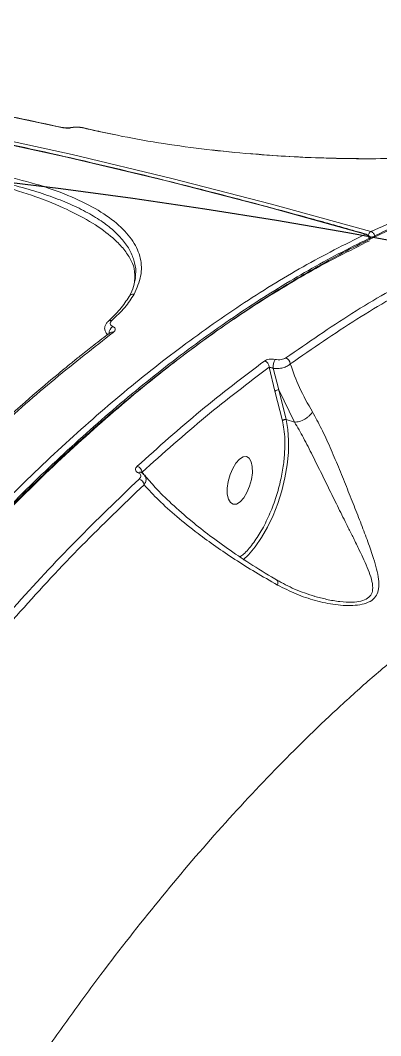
# Model space of a CAD drawing. Header units: millimetres. Extents: x -5609 to 5139, y -3980 to 3221.
# Drawn here: x 2721.2 to 2786.8, y 1326 to 1510.9 of the extents above; entities that cross this region are included whole.
import ezdxf

# ---------------------------------------------------------------- set-up
doc = ezdxf.new("R2010")
doc.units = ezdxf.units.MM
doc.layers.add('DIKOM_ОБЪЕКТ', color=7, linetype='Continuous')
doc.layers.add('DIKOM_РАЗМЕР_ОБЪЕКТА', color=7, linetype='Continuous')

# ---------------------------------------------------------------- blocks, each defined once
blk = doc.blocks.new('A$Cc336a1e3')
at = {"color": 7, "linetype": 'Continuous', "lineweight": 15}
for p, q in [((5555.71, 2763.54), (5552.95, 2764.16)), ((5558.42, 2762.98), (5555.71, 2763.54)), ((5579.98, 2759.78), (5576.22, 2760.18)), ((5556.94, 2726.96), (5557.23, 2726.49)), ((5586.71, 2720.62), (5587.76, 2716.26)), ((5587.41, 2720.43), (5588.43, 2716.48)), ((5587.76, 2716.26), (5589.11, 2710.85)), ((5588.43, 2716.48), (5591.31, 2710.63)), ((5589.78, 2711.07), (5588.43, 2716.48)), ((5591.31, 2710.63), (5589.78, 2711.07)), ((5591.31, 2710.63), (5591.31, 2710.63))]:
    blk.add_line(p, q, dxfattribs=at)
at = {"color": 8, "linetype": 'Continuous', "lineweight": 15}
for p, q in [((5557.08, 2726.76), (5557.31, 2726.55)), ((5563.31, 2701.48), (5563.55, 2701.5)), ((5563.86, 2701.09), (5563.55, 2701.5))]:
    blk.add_line(p, q, dxfattribs=at)
at = {"color": 7, "linetype": 'Continuous', "lineweight": 15, "flags": 128}
for points in [[(5297.17, 2782.87), (5315.1, 2783.49), (5333.07, 2783.76), (5351.09, 2783.67), (5369.16, 2783.23), (5387.26, 2782.43), (5405.38, 2781.28), (5423.54, 2779.77), (5441.71, 2777.91), (5459.9, 2775.69), (5478.09, 2773.12), (5496.29, 2770.19), (5514.48, 2766.92), (5532.66, 2763.29), (5550.84, 2759.32), (5568.99, 2754.99), (5587.11, 2750.32), (5605.21, 2745.3)], [(5604.2, 2744.83), (5586.1, 2749.85), (5567.98, 2754.52), (5549.83, 2758.84), (5531.66, 2762.82), (5513.47, 2766.44), (5495.28, 2769.72), (5477.08, 2772.64), (5458.89, 2775.21), (5440.7, 2777.43), (5422.53, 2779.29), (5404.38, 2780.8), (5386.25, 2781.96), (5368.15, 2782.76), (5350.09, 2783.2), (5332.06, 2783.29), (5314.09, 2783.02), (5296.16, 2782.39)], [(5548.9, 2764.25), (5544.62, 2765.17), (5540.35, 2766.08), (5536.07, 2766.97), (5531.8, 2767.84), (5527.52, 2768.69), (5523.24, 2769.52), (5518.96, 2770.33), (5514.68, 2771.12)], [(5555.48, 2763.57), (5555.13, 2763.65), (5554.79, 2763.72), (5554.44, 2763.8), (5554.1, 2763.88), (5553.75, 2763.96), (5553.41, 2764.03), (5553.06, 2764.11), (5552.72, 2764.19)], [(5552.87, 2764.2), (5552.9, 2764.19), (5552.95, 2764.16)], [(5580.16, 2695.66), (5580.77, 2695.71), (5581.42, 2696.11), (5582.07, 2696.83), (5582.66, 2697.8), (5583.14, 2698.95), (5583.48, 2700.18), (5583.65, 2701.4), (5583.63, 2702.51), (5583.43, 2703.41), (5583.06, 2704.04), (5582.55, 2704.34), (5581.94, 2704.29), (5581.29, 2703.89), (5580.64, 2703.17), (5580.06, 2702.2), (5579.57, 2701.06), (5579.23, 2699.82), (5579.06, 2698.6), (5579.08, 2697.49), (5579.29, 2696.59), (5579.66, 2695.96), (5580.16, 2695.66)]]:
    blk.add_lwpolyline(points, dxfattribs=at)
at = {"color": 8, "linetype": 'Continuous', "lineweight": 15, "flags": 128}
for points in [[(5552.72, 2764.19), (5552.81, 2764.21), (5552.87, 2764.2)], [(5589.78, 2711.07), (5590.1, 2709.27), (5590.24, 2707.27), (5590.19, 2705.1), (5589.97, 2702.83), (5589.56, 2700.49), (5588.99, 2698.13), (5588.26, 2695.82), (5587.4, 2693.59), (5586.4, 2691.5), (5585.31, 2689.59), (5584.15, 2687.91), (5582.93, 2686.48), (5581.96, 2685.56)]]:
    blk.add_lwpolyline(points, dxfattribs=at)
at = {"color": 8, "linetype": 'Continuous', "lineweight": 15}
for centre, radius, start, end in [((5550.64, 2763.68), 0.567, 72.5121, 104.1782), ((5561.96, 2733.06), 0.876, 80.7917, 149.9549), ((5557.85, 2728.39), 0.738, 74.5452, 130.0553), ((5558.99, 2726.82), 1.43, 121.9414, 182.781), ((5558.11, 2726.3), 0.696, 72.4622, 124.8238), ((5563.12, 2701.1), 0.408, 61.0216, 131.3602)]:
    blk.add_arc(centre, radius, start, end, dxfattribs=at)
at = {"color": 7, "linetype": 'Continuous', "lineweight": 15}
for centre, radius, start, end in [((5585.5, 2720.61), 1.21, 0.4196, 71.5952), ((5589.92, 2720.69), 2.52, 147.799, 185.8607), ((5589.34, 2721.16), 1.21, 2.1432, 71.3618), ((5588.27, 2715.85), 0.645, 74.8056, 141.1272), ((5562.28, 2701.38), 1.27, 5.4492, 72.4295), ((5562.64, 2699.03), 1.29, 7.9458, 72.2472)]:
    blk.add_arc(centre, radius, start, end, dxfattribs=at)
for points, knots in [([(5549.14, 2764.22), (5543.62, 2765.41), (5532.22, 2767.86), (5520.8, 2770), (5514.92, 2771.1)], [0, 0, 0, 0, 0.484376, 1, 1, 1, 1]), ([(5604.45, 2744.81), (5603.07, 2745.21), (5600.71, 2745.88), (5597.65, 2746.74), (5595.28, 2747.4), (5591.65, 2748.4), (5584.72, 2750.28), (5571.32, 2753.78), (5553.76, 2758.06), (5533.78, 2762.45), (5517.48, 2765.83), (5507.57, 2767.49), (5504.08, 2768.08)], [0, 0, 0, 0, 0.04145, 0.070912, 0.091649, 0.112509, 0.17961, 0.299486, 0.513549, 0.704677, 0.895807, 1, 1, 1, 1]), ([(5550.81, 2764.22), (5550.68, 2764.19), (5550.43, 2764.14), (5549.92, 2764.13), (5549.38, 2764.16), (5549.06, 2764.22), (5548.9, 2764.25)], [0, 0, 0, 0, 0.2502, 0.500179, 0.750067, 1, 1, 1, 1]), ([(5550.5, 2764.23), (5550.41, 2764.21), (5550.23, 2764.17), (5549.85, 2764.16), (5549.44, 2764.19), (5549.19, 2764.24), (5549.06, 2764.26)], [0, 0, 0, 0, 0.244206, 0.492306, 0.744193, 1, 1, 1, 1]), ([(5552.87, 2764.2), (5552.68, 2764.23), (5552.29, 2764.31), (5551.63, 2764.34), (5550.98, 2764.33), (5550.66, 2764.26), (5550.5, 2764.23)], [0, 0, 0, 0, 0.246103, 0.494688, 0.745997, 1, 1, 1, 1]), ([(5552.72, 2764.19), (5552.55, 2764.22), (5552.23, 2764.28), (5551.69, 2764.31), (5551.19, 2764.29), (5550.93, 2764.24), (5550.81, 2764.22)], [0, 0, 0, 0, 0.249929, 0.499842, 0.749843, 1, 1, 1, 1]), ([(5555.48, 2763.57), (5555.54, 2763.59), (5555.63, 2763.61), (5555.69, 2763.54), (5555.71, 2763.52)], [0, 0, 0, 0, 0.708083, 1, 1, 1, 1]), ([(5614.92, 2758.86), (5612.89, 2758.76), (5608.83, 2758.57), (5601.78, 2758.54), (5594.27, 2758.73), (5586.38, 2759.17), (5578.36, 2759.88), (5570.39, 2760.85), (5562.63, 2762.06), (5557.86, 2763.07), (5555.48, 2763.57)], [0, 0, 0, 0, 0.12503, 0.249837, 0.375005, 0.499598, 0.624848, 0.749306, 0.87475, 1, 1, 1, 1]), ([(5602.97, 2758.58), (5602.62, 2758.59), (5601.52, 2758.59), (5598.44, 2758.64), (5593.61, 2758.79), (5588.09, 2759.08), (5584.59, 2759.38), (5583.24, 2759.49)], [0, 0, 0, 0, 0.058287, 0.179684, 0.489948, 0.802278, 1, 1, 1, 1]), ([(5674.5, 2755.17), (5673.82, 2755.31), (5672.3, 2755.62), (5670.02, 2755.99), (5667.79, 2756.3), (5665.92, 2756.51), (5664.33, 2756.66), (5661.16, 2756.9), (5656.43, 2757.05), (5650.04, 2756.82), (5642.13, 2756.03), (5632.41, 2754.22), (5621.17, 2750.93), (5610.12, 2746.61), (5599.3, 2741.4), (5588.4, 2735.17), (5577.44, 2727.95), (5566.46, 2719.75), (5555.48, 2710.59), (5544.52, 2700.49), (5533.6, 2689.47), (5522.77, 2677.57), (5512.04, 2664.82), (5501.47, 2651.27), (5491.05, 2636.93), (5480.83, 2621.85), (5470.82, 2606.06), (5461.05, 2589.6), (5451.55, 2572.51), (5442.35, 2554.85), (5433.46, 2536.67), (5424.92, 2518), (5416.74, 2498.9), (5408.94, 2479.4), (5401.54, 2459.56), (5394.57, 2439.43), (5388.04, 2419.09), (5381.97, 2398.57), (5376.37, 2377.93), (5371.27, 2357.21), (5366.66, 2336.46), (5362.56, 2315.74), (5359.07, 2295.57), (5356.15, 2276.01), (5353.78, 2257.07), (5352.23, 2241.84), (5351.26, 2230.23), (5350.69, 2222.38), (5350.31, 2216.33), (5350.06, 2211.76), (5349.87, 2208.1), (5349.67, 2203.53), (5349.46, 2198.01), (5349.27, 2191.57), (5349.2, 2186.99), (5349.16, 2184.55)], [0, 0, 0, 0, 0.005238, 0.01182, 0.017481, 0.022206, 0.026, 0.029399, 0.046017, 0.06109, 0.076162, 0.103073, 0.129982, 0.154446, 0.178954, 0.203436, 0.227894, 0.252351, 0.276808, 0.301263, 0.325724, 0.350237, 0.374695, 0.399147, 0.4236, 0.448051, 0.472503, 0.496981, 0.521474, 0.545925, 0.570375, 0.594825, 0.619274, 0.643726, 0.66823, 0.692693, 0.717142, 0.741591, 0.766041, 0.79049, 0.814953, 0.839457, 0.863909, 0.886729, 0.909549, 0.93237, 0.942412, 0.952388, 0.961556, 0.965042, 0.969571, 0.975332, 0.98233, 0.990564, 1, 1, 1, 1]), ([(5675.73, 2754.98), (5672.42, 2755.58), (5665.8, 2756.79), (5655.53, 2757.14), (5645.08, 2756.43), (5634.45, 2754.57), (5623.92, 2751.68), (5613.52, 2747.86), (5603.3, 2743.21), (5595.11, 2738.77), (5588.98, 2735.1), (5584.95, 2732.55), (5580.91, 2729.87), (5576.87, 2727.06), (5572.84, 2724.12), (5566.2, 2719.07), (5557, 2711.49), (5545.3, 2700.75), (5533.79, 2689.12), (5522.51, 2676.66), (5511.72, 2663.73), (5501.43, 2650.46), (5491.64, 2636.95), (5484.21, 2626.01), (5479, 2618), (5475.89, 2613.14), (5472.83, 2608.23), (5469.79, 2603.28), (5466.8, 2598.29), (5463.84, 2593.26), (5458.38, 2583.81), (5450.61, 2569.71), (5440.8, 2550.63), (5431.47, 2531.21), (5422.66, 2511.53), (5415.37, 2494.1), (5409.45, 2479.09), (5404.73, 2466.59), (5400.21, 2454.07), (5395.91, 2441.57), (5391.8, 2429.08), (5387.9, 2416.62), (5384.21, 2404.22), (5379.86, 2388.85), (5375.03, 2370.48), (5369.95, 2349.09), (5365.41, 2327.73), (5361.43, 2306.47), (5358.01, 2285.37), (5355.16, 2264.48), (5352.89, 2243.85), (5351.2, 2223.56), (5350.05, 2203.61), (5349.78, 2190.66), (5349.64, 2184.2)], [0, 0, 0, 0, 0.025552, 0.050983, 0.076294, 0.101484, 0.126553, 0.149842, 0.173026, 0.196104, 0.205143, 0.214165, 0.223171, 0.232161, 0.241135, 0.250092, 0.276443, 0.302491, 0.328238, 0.353682, 0.378823, 0.402016, 0.424946, 0.447612, 0.455186, 0.46273, 0.470244, 0.477729, 0.485183, 0.492607, 0.500002, 0.526531, 0.552719, 0.578564, 0.604068, 0.629229, 0.644782, 0.660202, 0.675488, 0.690641, 0.70566, 0.720545, 0.735296, 0.749914, 0.775113, 0.80027, 0.825385, 0.850457, 0.875486, 0.900474, 0.925419, 0.950322, 0.975182, 1, 1, 1, 1]), ([(5538.34, 2755.48), (5540.59, 2754.92), (5545.09, 2753.8), (5550.86, 2751.66), (5555.72, 2749.23), (5559.49, 2746.51), (5562.09, 2743.57), (5563.42, 2740.46), (5563.57, 2737.22), (5562.59, 2735.02), (5562.1, 2733.93)], [0, 0, 0, 0, 0.124866, 0.249534, 0.374625, 0.499172, 0.624462, 0.748981, 0.874561, 1, 1, 1, 1]), ([(5359.29, 2067.58), (5358.15, 2072.71), (5355.86, 2082.98), (5353.13, 2099.32), (5350.92, 2116.32), (5349.3, 2133.99), (5348.28, 2151.88), (5347.82, 2169.88), (5347.89, 2187.93), (5348.37, 2203.14), (5348.99, 2215.27), (5349.56, 2224.18), (5350.24, 2233.17), (5351.04, 2242.23), (5352.29, 2254.74), (5354.21, 2270.88), (5357.06, 2290.82), (5360.47, 2311.21), (5364.45, 2331.98), (5368.93, 2352.61), (5373.84, 2373.04), (5379.18, 2393.2), (5383.72, 2408.96), (5387.18, 2420.27), (5389.33, 2427.14), (5391.54, 2434.01), (5393.82, 2440.88), (5396.15, 2447.76), (5398.54, 2454.63), (5402.48, 2465.66), (5408.16, 2480.81), (5415.82, 2499.93), (5423.96, 2518.91), (5432.57, 2537.69), (5441.42, 2555.77), (5450.49, 2573.14), (5459.72, 2589.75), (5467.34, 2602.63), (5473.17, 2612.05), (5477.09, 2618.21), (5481.05, 2624.29), (5485.07, 2630.29), (5489.13, 2636.19), (5495.32, 2644.95), (5503.73, 2656.27), (5514.44, 2669.67), (5525.33, 2682.29), (5536.37, 2694.08), (5547.55, 2705), (5558.82, 2715), (5570.15, 2724.04), (5581.52, 2732.07), (5592.9, 2739.14), (5600.43, 2742.93), (5604.2, 2744.83)], [0, 0, 0, 0, 0.024819, 0.049681, 0.074585, 0.099531, 0.12452, 0.147882, 0.17128, 0.194715, 0.205777, 0.216847, 0.227925, 0.239011, 0.250106, 0.273561, 0.297359, 0.321499, 0.345981, 0.370806, 0.394284, 0.418061, 0.442135, 0.45031, 0.458518, 0.466761, 0.475037, 0.483347, 0.49169, 0.500068, 0.523695, 0.547624, 0.571855, 0.596389, 0.621225, 0.644678, 0.668395, 0.692375, 0.701869, 0.711403, 0.720978, 0.730593, 0.74025, 0.749946, 0.774408, 0.798991, 0.823695, 0.848519, 0.873464, 0.89853, 0.923716, 0.949023, 0.974451, 1, 1, 1, 1]), ([(5604.96, 2743.9), (5604.93, 2744.01), (5604.89, 2744.22), (5604.72, 2744.48), (5604.49, 2744.71), (5604.31, 2744.78), (5604.2, 2744.83)], [0, 0, 0, 0, 0.250076, 0.500131, 0.704068, 1, 1, 1, 1]), ([(5605.1, 2743.9), (5605.1, 2743.91), (5605.1, 2743.94), (5605.1, 2744.01), (5605.07, 2744.15), (5605.01, 2744.34), (5604.87, 2744.56), (5604.65, 2744.75), (5604.46, 2744.81), (5604.37, 2744.84)], [0, 0, 0, 0, 0.011704, 0.073175, 0.175836, 0.333653, 0.539765, 0.786273, 1, 1, 1, 1]), ([(5605.21, 2745.3), (5605.32, 2745.26), (5605.5, 2745.18), (5605.73, 2744.95), (5605.89, 2744.69), (5605.94, 2744.48), (5605.96, 2744.38)], [0, 0, 0, 0, 0.295959, 0.499849, 0.749903, 1, 1, 1, 1]), ([(5589.73, 2722.3), (5593.75, 2725.08), (5601.82, 2730.66), (5613.91, 2737.61), (5621.9, 2741.23), (5625.91, 2743.05)], [0, 0, 0, 0, 0.330661, 0.663996, 1, 1, 1, 1]), ([(5590.55, 2721.21), (5594.59, 2724), (5602.68, 2729.59), (5614.74, 2736.5), (5622.68, 2740.1), (5626.65, 2741.91)], [0, 0, 0, 0, 0.333513, 0.666489, 1, 1, 1, 1]), ([(5562.35, 2736.96), (5562.26, 2736.41), (5562.09, 2735.31), (5561.55, 2734.19), (5561.29, 2733.63)], [0, 0, 0, 0, 0.498535, 1, 1, 1, 1]), ([(5562.1, 2733.93), (5561.59, 2733.11), (5560.57, 2731.49), (5558.89, 2729.9), (5558.04, 2729.1)], [0, 0, 0, 0, 0.499986, 1, 1, 1, 1]), ([(5561.2, 2733.5), (5560.7, 2732.71), (5559.75, 2731.19), (5558.14, 2729.68), (5557.37, 2728.96)], [0, 0, 0, 0, 0.522294, 1, 1, 1, 1]), ([(5557.37, 2728.96), (5557.24, 2728.82), (5556.97, 2728.54), (5556.75, 2728), (5556.72, 2727.39), (5556.93, 2727.02), (5557.03, 2726.83)], [0, 0, 0, 0, 0.233451, 0.479254, 0.736274, 1, 1, 1, 1]), ([(5558.04, 2729.1), (5557.96, 2729.02), (5557.8, 2728.84), (5557.73, 2728.55), (5557.82, 2728.31), (5558.01, 2728.14), (5558.16, 2728.07), (5558.23, 2728.03)], [0, 0, 0, 0, 0.249447, 0.499467, 0.749397, 0.875035, 1, 1, 1, 1]), ([(5557.72, 2726.87), (5556.74, 2726.13), (5554.99, 2724.8), (5552.67, 2722.97), (5550.86, 2721.52), (5549.36, 2720.29), (5546.53, 2717.96), (5542.96, 2714.9), (5538.75, 2711.15), (5536.06, 2708.68), (5534.09, 2706.84), (5532.61, 2705.43), (5530.72, 2703.62), (5528.44, 2701.39), (5526.78, 2699.73), (5525.89, 2698.84)], [0, 0, 0, 0, 0.09175, 0.164596, 0.218575, 0.261865, 0.306043, 0.484385, 0.598082, 0.702971, 0.737241, 0.783908, 0.843241, 0.915262, 1, 1, 1, 1]), ([(5558.32, 2726.96), (5554.77, 2724.19), (5547.67, 2718.66), (5537.05, 2709.3), (5530.02, 2702.38), (5526.51, 2698.94)], [0, 0, 0, 0, 0.334709, 0.668042, 1, 1, 1, 1]), ([(5558.23, 2728.03), (5558.3, 2728), (5558.45, 2727.93), (5558.64, 2727.75), (5558.71, 2727.51), (5558.61, 2727.22), (5558.42, 2727.05), (5558.32, 2726.96)], [0, 0, 0, 0, 0.124997, 0.250565, 0.500137, 0.749955, 1, 1, 1, 1]), ([(5562.67, 2702.59), (5566.52, 2706.04), (5574.25, 2712.96), (5581.99, 2718.81), (5585.88, 2721.75)], [0, 0, 0, 0, 0.497563, 1, 1, 1, 1]), ([(5585.88, 2721.75), (5585.99, 2721.82), (5586.21, 2721.95), (5586.69, 2722.06), (5587.24, 2722.11), (5587.61, 2722.06), (5587.79, 2722.03)], [0, 0, 0, 0, 0.250277, 0.500259, 0.749985, 1, 1, 1, 1]), ([(5587.41, 2720.43), (5587.71, 2720.4), (5588.31, 2720.34), (5589.22, 2720.49), (5590.02, 2720.78), (5590.37, 2721.06), (5590.55, 2721.21)], [0, 0, 0, 0, 0.256136, 0.507122, 0.754349, 1, 1, 1, 1]), ([(5587.79, 2722.03), (5587.97, 2722), (5588.34, 2721.95), (5588.9, 2721.99), (5589.39, 2722.11), (5589.61, 2722.24), (5589.73, 2722.3)], [0, 0, 0, 0, 0.25007, 0.49982, 0.749785, 1, 1, 1, 1]), ([(5594.58, 2712.47), (5593.74, 2713.95), (5592.07, 2716.92), (5591.05, 2719.78), (5590.55, 2721.21)], [0, 0, 0, 0, 0.500861, 1, 1, 1, 1]), ([(5563.55, 2701.5), (5567.41, 2704.95), (5575.12, 2711.86), (5582.85, 2717.7), (5586.71, 2720.62)], [0, 0, 0, 0, 0.499998, 1, 1, 1, 1]), ([(5586.71, 2720.62), (5586.75, 2720.61), (5586.84, 2720.59), (5587.01, 2720.54), (5587.18, 2720.5), (5587.32, 2720.46), (5587.38, 2720.44), (5587.41, 2720.43)], [0, 0, 0, 0, 0.280618, 0.547768, 0.788319, 0.897756, 1, 1, 1, 1]), ([(5588.21, 2680.96), (5589.33, 2680.39), (5591.56, 2679.26), (5595.13, 2678.07), (5598.79, 2677.3), (5601.85, 2677.14), (5604.07, 2677.5), (5605.45, 2678.11), (5606.32, 2679.07), (5606.72, 2680.39), (5606.67, 2682), (5606.29, 2683.85), (5605.63, 2686.09), (5604.69, 2688.79), (5603.48, 2692), (5602.16, 2695.36), (5600.77, 2698.86), (5599.31, 2702.46), (5597.8, 2706.03), (5596.22, 2709.5), (5595.13, 2711.48), (5594.58, 2712.47)], [0, 0, 0, 0, 0.062386, 0.124968, 0.188421, 0.252445, 0.285011, 0.317866, 0.350674, 0.383201, 0.42605, 0.467905, 0.509439, 0.571794, 0.633379, 0.694521, 0.75597, 0.816858, 0.877947, 0.938724, 1, 1, 1, 1]), ([(5591.31, 2710.63), (5591.45, 2710.63), (5591.72, 2710.63), (5592.19, 2710.73), (5592.68, 2710.9), (5593.15, 2711.13), (5593.6, 2711.42), (5594.06, 2711.79), (5594.37, 2712.14), (5594.52, 2712.37), (5594.56, 2712.44), (5594.57, 2712.46), (5594.58, 2712.47)], [0, 0, 0, 0, 0.119377, 0.244332, 0.372191, 0.499983, 0.61365, 0.749788, 0.92855, 0.976577, 0.991244, 1, 1, 1, 1]), ([(5589.11, 2710.85), (5589.14, 2710.89), (5589.22, 2710.98), (5589.4, 2711.06), (5589.6, 2711.1), (5589.72, 2711.08), (5589.78, 2711.07)], [0, 0, 0, 0, 0.25, 0.49999, 0.750034, 1, 1, 1, 1]), ([(5684.72, 2704.56), (5682, 2704.15), (5676.57, 2703.34), (5668.28, 2701.2), (5659.92, 2698.4), (5651.51, 2694.88), (5643.79, 2691.05), (5636.8, 2687.11), (5630.56, 2683.24), (5624.34, 2679.04), (5618.14, 2674.5), (5611.96, 2669.65), (5605.82, 2664.5), (5597.97, 2657.48), (5588.47, 2648.25), (5577.4, 2636.38), (5566.6, 2623.7), (5557.57, 2612.16), (5550.21, 2602.17), (5544.46, 2593.99), (5538.81, 2585.63), (5533.28, 2577.09), (5527.87, 2568.39), (5522.58, 2559.55), (5516.96, 2549.76), (5511.03, 2538.98), (5504.85, 2527.19), (5498.88, 2515.24), (5493.14, 2503.17), (5487.61, 2490.99), (5482.21, 2478.51), (5476.94, 2465.72), (5471.82, 2452.63), (5466.95, 2439.5), (5462.33, 2426.36), (5457.95, 2413.23), (5453.03, 2397.6), (5447.74, 2379.47), (5442.29, 2358.85), (5437.43, 2338.39), (5433.12, 2317.99), (5429.36, 2297.67), (5426.16, 2277.32), (5423.48, 2257.07), (5422.19, 2243.72), (5421.55, 2237.04)], [0, 0, 0, 0, 0.025182, 0.050257, 0.075225, 0.100087, 0.124843, 0.143028, 0.161119, 0.179116, 0.197019, 0.214827, 0.232542, 0.250163, 0.282871, 0.315161, 0.347035, 0.378492, 0.396282, 0.413936, 0.431454, 0.448835, 0.466081, 0.483191, 0.500164, 0.521591, 0.542805, 0.563807, 0.584596, 0.605174, 0.625539, 0.646847, 0.667953, 0.688858, 0.709563, 0.730066, 0.750369, 0.782153, 0.81358, 0.84465, 0.875361, 0.906467, 0.937368, 0.968702, 1, 1, 1, 1]), ([(5562.85, 2701.41), (5562.78, 2701.44), (5562.64, 2701.52), (5562.44, 2701.7), (5562.33, 2701.97), (5562.4, 2702.3), (5562.58, 2702.49), (5562.67, 2702.59)], [0, 0, 0, 0, 0.124816, 0.250141, 0.499464, 0.74924, 1, 1, 1, 1]), ([(5563.04, 2700.26), (5563.12, 2700.36), (5563.3, 2700.55), (5563.36, 2700.87), (5563.26, 2701.13), (5563.06, 2701.3), (5562.92, 2701.37), (5562.85, 2701.41)], [0, 0, 0, 0, 0.250776, 0.500642, 0.749897, 0.875219, 1, 1, 1, 1]), ([(5563.28, 2701.48), (5563.27, 2701.49), (5563.24, 2701.5), (5563.24, 2701.5), (5563.25, 2701.5)], [0, 0, 0, 0, 0.582101, 1, 1, 1, 1]), ([(5564, 2700.95), (5563.9, 2701.06), (5563.7, 2701.27), (5563.42, 2701.41), (5563.28, 2701.48)], [0, 0, 0, 0, 0.511381, 1, 1, 1, 1]), ([(5588.32, 2681.73), (5586.76, 2682.66), (5583.7, 2684.5), (5579.59, 2687.26), (5575.89, 2689.93), (5572.28, 2692.78), (5568.91, 2695.73), (5566.04, 2698.56), (5564.65, 2700.22), (5564.03, 2700.95)], [0, 0, 0, 0, 0.143041, 0.28103, 0.414825, 0.54557, 0.713972, 0.873942, 1, 1, 1, 1]), ([(5518.25, 2650.27), (5521.85, 2654.87), (5529.09, 2664.13), (5540.19, 2677), (5551.52, 2689.22), (5559.18, 2696.56), (5563.04, 2700.26)], [0, 0, 0, 0, 0.245511, 0.494014, 0.74551, 1, 1, 1, 1]), ([(5519.24, 2649.33), (5522.9, 2654.02), (5530.21, 2663.37), (5541.35, 2676.25), (5552.58, 2688.35), (5560.14, 2695.59), (5563.92, 2699.21)], [0, 0, 0, 0, 0.250351, 0.500001, 0.74965, 1, 1, 1, 1]), ([(5563.92, 2699.21), (5564.78, 2698.28), (5566.49, 2696.41), (5569.82, 2693.42), (5573.35, 2690.6), (5576.93, 2687.99), (5580.42, 2685.64), (5584.16, 2683.28), (5586.86, 2681.74), (5588.21, 2680.96)], [0, 0, 0, 0, 0.166105, 0.333197, 0.501059, 0.626221, 0.750506, 0.874924, 1, 1, 1, 1]), ([(5595.04, 2678.89), (5593.78, 2679.3), (5591.37, 2680.07), (5589.17, 2681.29), (5588.12, 2681.87)], [0, 0, 0, 0, 0.522776, 1, 1, 1, 1])]:
    blk.add_open_spline(points, degree=3, knots=knots, dxfattribs=at)
at = {"color": 8, "linetype": 'Continuous', "lineweight": 15}
for points, knots in [([(5548.9, 2764.25), (5548.96, 2764.26), (5549.05, 2764.29), (5549.11, 2764.22), (5549.13, 2764.2)], [0, 0, 0, 0, 0.71706, 1, 1, 1, 1]), ([(5605.21, 2745.3), (5608.96, 2746.95), (5616.43, 2750.24), (5627.44, 2753.74), (5638.22, 2756.16), (5648.74, 2757.44), (5658.74, 2757.55), (5667.14, 2756.87), (5672.04, 2755.79), (5673.94, 2755.37)], [0, 0, 0, 0, 0.155199, 0.309663, 0.463395, 0.616392, 0.768656, 0.910109, 1, 1, 1, 1]), ([(5537.8, 2754.3), (5539.33, 2753.93), (5542.34, 2753.21), (5546.37, 2751.93), (5550.06, 2750.52), (5553.33, 2748.96), (5556.13, 2747.28), (5558.46, 2745.49), (5560.27, 2743.6), (5561.56, 2741.62), (5562.27, 2739.58), (5562.51, 2738.01), (5562.33, 2737.11), (5562.3, 2736.93)], [0, 0, 0, 0, 0.100318, 0.197755, 0.29232, 0.39266, 0.490106, 0.584674, 0.683969, 0.781434, 0.877103, 0.975232, 1, 1, 1, 1]), ([(5537.74, 2753.68), (5539.95, 2753.02), (5544.35, 2751.71), (5549.98, 2749.38), (5554.72, 2746.86), (5557.99, 2744.46), (5560.12, 2742.32), (5561.41, 2740.45), (5562.3, 2738.42), (5562.24, 2737.05), (5562.2, 2736.29)], [0, 0, 0, 0, 0.147504, 0.29303, 0.439651, 0.586199, 0.682834, 0.780437, 0.879008, 1, 1, 1, 1]), ([(5604.2, 2744.83), (5604.27, 2744.85), (5604.36, 2744.89), (5604.43, 2744.82), (5604.45, 2744.8)], [0, 0, 0, 0, 0.706472, 1, 1, 1, 1]), ([(5604.74, 2744.65), (5604.77, 2744.72), (5604.84, 2744.92), (5605.01, 2745.17), (5605.14, 2745.26), (5605.21, 2745.3)], [0, 0, 0, 0, 0.232169, 0.616152, 1, 1, 1, 1]), ([(5604.96, 2743.64), (5601.26, 2741.78), (5593.86, 2738.06), (5582.67, 2731.13), (5571.49, 2723.27), (5560.3, 2714.4), (5549.12, 2704.54), (5537.95, 2693.68), (5526.82, 2681.86), (5515.79, 2669.12), (5504.92, 2655.54), (5494.24, 2641.17), (5483.76, 2626.03), (5473.48, 2610.11), (5463.41, 2593.43), (5453.6, 2576.05), (5444.11, 2558.09), (5434.98, 2539.61), (5426.22, 2520.66), (5417.82, 2501.23), (5409.8, 2481.34), (5402.17, 2461.03), (5394.99, 2440.41), (5388.29, 2419.6), (5382.09, 2398.65), (5376.38, 2377.58), (5371.17, 2356.38), (5366.47, 2335.12), (5362.32, 2313.87), (5358.72, 2292.79), (5355.7, 2271.92), (5353.24, 2251.29), (5351.34, 2230.89), (5350.06, 2210.79), (5349.39, 2194.9), (5349.36, 2185.91), (5349.35, 2183.35)], [0, 0, 0, 0, 0.030139, 0.060139, 0.090026, 0.119841, 0.149646, 0.179567, 0.209648, 0.23971, 0.269661, 0.29949, 0.329288, 0.359159, 0.389162, 0.419253, 0.449281, 0.479128, 0.508938, 0.538771, 0.568692, 0.598763, 0.628841, 0.658777, 0.688636, 0.718479, 0.748369, 0.778453, 0.808524, 0.838491, 0.86834, 0.898135, 0.927984, 0.957974, 0.988046, 1, 1, 1, 1]), ([(5589.11, 2710.85), (5589.21, 2710.35), (5589.43, 2709.3), (5589.58, 2707.39), (5589.55, 2705.14), (5589.29, 2702.54), (5588.74, 2699.66), (5587.88, 2696.62), (5586.72, 2693.6), (5585.3, 2690.78), (5583.72, 2688.4), (5582.39, 2686.82), (5581.61, 2686.24), (5581.4, 2686.08)], [0, 0, 0, 0, 0.068868, 0.144966, 0.228584, 0.319677, 0.417753, 0.521773, 0.630117, 0.740677, 0.85107, 0.958935, 1, 1, 1, 1]), ([(5591.31, 2710.63), (5591.86, 2709.68), (5592.96, 2707.79), (5594.61, 2704.53), (5596.27, 2701.17), (5597.92, 2697.8), (5599.54, 2694.52), (5600.91, 2691.77), (5602.11, 2689.39), (5603.07, 2687.43), (5603.99, 2685.5), (5604.76, 2683.72), (5605.36, 2682.02), (5605.59, 2680.74), (5605.51, 2679.88), (5605.31, 2679.2), (5604.71, 2678.48), (5603.43, 2677.98), (5601.68, 2677.79), (5599.55, 2677.92), (5597.23, 2678.3), (5595.71, 2678.72), (5594.98, 2678.91)], [0, 0, 0, 0, 0.069573, 0.139741, 0.211175, 0.282971, 0.355761, 0.428269, 0.472905, 0.527895, 0.574528, 0.623557, 0.671573, 0.718713, 0.737021, 0.753866, 0.788299, 0.822934, 0.858332, 0.905796, 0.955208, 1, 1, 1, 1]), ([(5563.92, 2699.21), (5564.04, 2699.4), (5564.27, 2699.8), (5564.33, 2700.42), (5564.11, 2700.76), (5564.01, 2700.94)], [0, 0, 0, 0, 0.330299, 0.667641, 1, 1, 1, 1]), ([(5588.21, 2680.96), (5588.25, 2681.15), (5588.3, 2681.51), (5588.23, 2681.78), (5588.13, 2681.82), (5588.1, 2681.83)], [0, 0, 0, 0, 0.44981, 0.841343, 1, 1, 1, 1])]:
    blk.add_open_spline(points, degree=3, knots=knots, dxfattribs=at)

msp = doc.modelspace()

# ---------------------------------------------------------------- linework, layer by layer
at = {"layer": 'DIKOM_РАЗМЕР_ОБЪЕКТА'}
msp.add_circle((2594.5, 436), 1052.678, dxfattribs=at)

# ---------------------------------------------------------------- block references
at = {"layer": 'DIKOM_ОБЪЕКТ'}
msp.add_blockref('A$Cc336a1e3', (-2820.166, -1272.903), dxfattribs=at)

doc.saveas('drawing.dxf')
